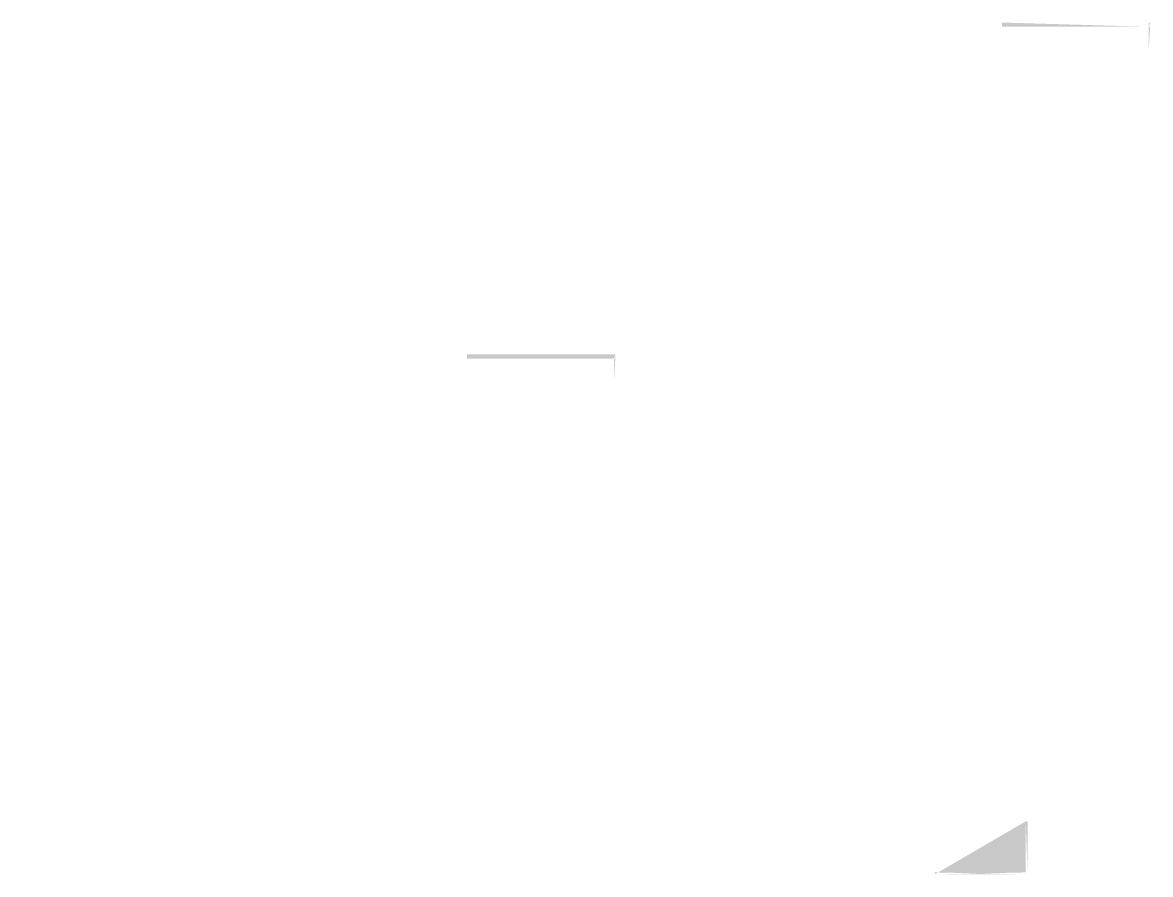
# Model space of a CAD drawing. Extents: x 243000 to 1039751, y -184758 to -16773.
# Drawn here: x 438071 to 503970, y -113881 to -64096 of the extents above; entities that cross this region are included whole.
import ezdxf

# ---------------------------------------------------------------- set-up
doc = ezdxf.new("R2010")
doc.units = 0
doc.header["$LTSCALE"] = 1000
doc.header["$MEASUREMENT"] = 0
doc.header["$PDMODE"] = 1
doc.layers.get('0').update_dxf_attribs({"linetype": 'CONTINUOUS'})
doc.layers.add('家具', color=2, linetype='CONTINUOUS')
doc.layers.add('灯具', color=4, linetype='CONTINUOUS')

msp = doc.modelspace()

# ---------------------------------------------------------------- hatches: boundary and pattern name
h = msp.add_hatch(color=7)
h.paths.add_polyline_path([(503630.4476741817, -65716.49385112466), (503870.4476741817, -65716.49385112466)], flags=16)
edge = h.paths.add_edge_path(flags=16)
edge.add_line((503630.4476741817, -65716.49385112466), (503630.4476741817, -64336.55304820009))
edge.add_line((503630.4476741817, -65716.49385112466), (503630.4476741817, -64336.55304820009))
edge = h.paths.add_edge_path()
edge.add_line((495290.4447761805, -64336.56788954942), (495290.4481905558, -64096.48313284035))
edge.add_line((503870.4478213685, -64096.49385112483), (503970.4478213685, -64096.49385112485))
edge.add_line((503870.4476741817, -64336.55304820006), (503970.4476741817, -64336.55304820008))
edge.add_line((503970.4476741817, -64336.55304820008), (503970.4478213683, -64096.49385112483))
edge.add_line((503870.4476741817, -65716.49385112466), (503870.4476741817, -64336.55304820008))
edge.add_line((503630.4476741817, -64336.55304820006), (495290.4447761805, -64336.56788954942))
edge.add_line((503870.4476741817, -64096.49385112466), (495290.4481905558, -64096.48313284035))
h = msp.add_hatch(color=7)
h.paths.add_polyline_path([(472380.4496858142, -85110.62395788028), (472620.4496858142, -85110.62395788028)], flags=16)
h.paths.add_polyline_path([(472380.4496858142, -85110.62395788028), (472380.4496858142, -83730.68315495571)], flags=16)
edge = h.paths.add_edge_path()
edge.add_line((464040.4502021884, -83490.61323959597), (464040.4467878131, -83730.69799630504))
edge.add_line((472380.4496858142, -83730.68315495568), (464040.4467878131, -83730.69799630504))
edge.add_line((472620.4496858142, -83490.62395788028), (464040.4502021884, -83490.61323959597))
edge.add_line((472620.449833001, -83490.62395788045), (472720.449833001, -83490.62395788047))
edge.add_line((472620.4496858142, -83730.68315495568), (472720.4496858142, -83730.6831549557))
edge.add_line((472720.4496858142, -83730.6831549557), (472720.4498330009, -83490.62395788045))
edge.add_line((472620.4496858142, -85110.62395788028), (472620.4496858142, -83730.6831549557))
at = {"layer": '家具'}
h = msp.add_hatch(color=1, dxfattribs=at)
edge = h.paths.add_edge_path(flags=16)
edge.add_line((491360.4498798357, -113760.6534818157), (491360.4498798357, -113880.6534818158))
h.paths.add_polyline_path([(491360.4498798357, -113760.6534818157), (491360.4498798357, -113880.6534818158)], flags=17)
edge = h.paths.add_edge_path()
edge.add_line((496680.4496858142, -110780.6540859946), (496800.4496858142, -110780.6539066205))
edge.add_line((496800.4496858142, -110780.6539066205), (496800.4496858146, -113880.6534818158))
edge.add_line((496680.4496858142, -110780.6539066206), (496680.4496858146, -113760.6534818157))
edge.add_line((491360.4498798357, -113880.6534818158), (496800.4496858146, -113880.6534818158))
edge.add_line((491360.4498798357, -113760.6534818157), (496680.4496858146, -113760.6534818157))
edge.add_line((491360.4498798357, -113760.6534818157), (491360.4498798357, -113880.6534818158))

# ---------------------------------------------------------------- linework, layer by layer
at = {"layer": '灯具', "color": 1}
for p in [(438071.2726606592, -99317.24623358181), (440478.7726606592, -99317.24623358181), (442886.2726606591, -99317.24623358181), (445293.7726606591, -99317.2462335818)]:
    msp.add_point(p, dxfattribs=at)

doc.saveas('drawing.dxf')
